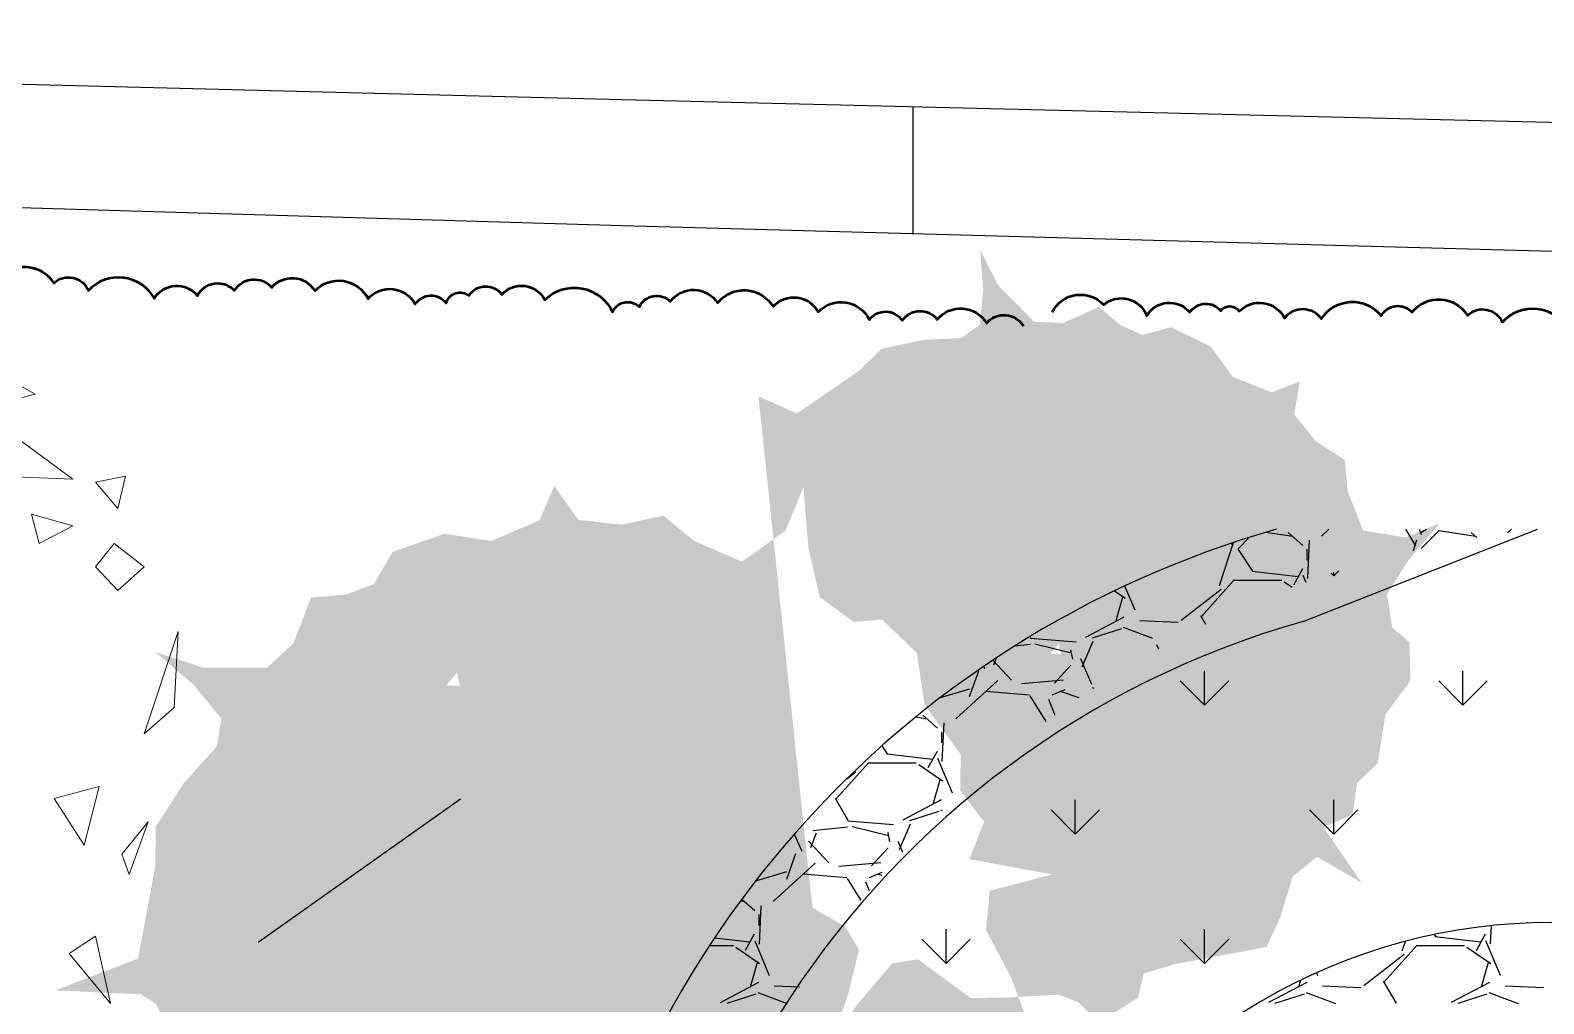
# Model space of a CAD drawing. Header units: millimetres. Extents: x 1933 to 24107, y 1228 to 18074.
# Drawn here: x 10724 to 12302, y 16986 to 18001 of the extents above; entities that cross this region are included whole.
import ezdxf

# ---------------------------------------------------------------- set-up
doc = ezdxf.new("R2010")
doc.units = ezdxf.units.MM
doc.layers.add('marc det', color=74, linetype='Continuous', lineweight=18)

# ---------------------------------------------------------------- blocks, each defined once
blk = doc.blocks.new('tree lis')
at = {"color": 96}
for points in [[(73119.79807664298, 25761.15229800929), (73080.64053438311, 25720.95055462253), (73092.35879147422, 25645.71006230988), (73194.16840134983, 25705.92566062948)], [(72931.84187379568, 25741.02242072906), (72955.3363991516, 25680.80682240945), (73017.98846676736, 25650.69902324965), (73037.53823231044, 25680.80682240945), (73002.32544986342, 25700.87868851598)], [(72790.93273283393, 25705.92566062948), (72747.83043076123, 25665.78192841641), (72818.31400682896, 25615.54425197636), (72927.95512515654, 25665.78192841641)], [(73288.14650277348, 25710.91462156925), (73256.82046896561, 25645.71006230988), (73280.31499432151, 25600.51935798332), (73350.74055921553, 25570.41155882354), (73413.39262683128, 25610.55529103659), (73342.90905076356, 25655.74599536316), (73315.5277767685, 25645.71006230988)], [(73198.05514998896, 25640.6630901964), (73155.01085908999, 25630.62715714312), (73143.29260199888, 25600.51935798332), (73182.39213308501, 25610.55529103659)], [(72712.61764831423, 25630.62715714312), (72610.80803843861, 25600.51935798332), (72583.42676444357, 25500.16002745067), (72685.17836314547, 25555.32865365678)], [(72935.78663360851, 25615.54425197636), (72904.46059980064, 25585.43645281656), (72916.17885689175, 25560.37562577026), (72943.61814206048, 25590.48342493007)], [(73479.98945425989, 25605.50831892311), (73460.3816775431, 25525.22085449698), (73542.58351070192, 25525.22085449698)], [(72767.43820747803, 25565.36458671003), (72826.14551528094, 25520.23189355721), (72814.42725818984, 25585.43645281656)], [(73049.31450057523, 25590.48342493007), (72970.99941605554, 25560.37562577026), (72947.50489069962, 25480.03015017042), (73064.97751747917, 25515.1849214437)], [(73127.62958509495, 25560.37562577026), (73229.38118379684, 25575.40051976331), (73268.5387260567, 25520.23189355721), (73158.95561890282, 25515.1849214437)], [(73315.5277767685, 25545.2927206035), (73311.6410281294, 25515.1849214437), (73335.1355534853, 25505.14898839045), (73335.1355534853, 25545.2927206035)], [(73421.22413528325, 25525.22085449698), (73366.40357611947, 25510.13794933023), (73370.3483359323, 25424.86152396432), (73425.1688950961, 25449.92235101062)], [(72880.96607444473, 25500.16002745067), (72865.30305754079, 25449.92235101062), (72916.17885689175, 25454.96932312412)], [(73147.17935063802, 25429.85048490408), (73147.17935063802, 25475.04118923065), (73201.9999098018, 25500.16002745067), (73170.67387599392, 25465.00525617737)], [(73092.35879147422, 25480.03015017042), (73053.20124921437, 25439.88641795736), (73111.96656819101, 25409.77861879757)], [(72712.61764831423, 25459.9582840639), (72661.74184896328, 25424.86152396432), (72669.57335741524, 25394.75372480451)], [(73194.16840134983, 25459.9582840639), (73194.16840134983, 25404.78965785779), (73303.80951967742, 25364.587914471), (73315.5277767685, 25454.96932312412)], [(73503.48397961579, 25459.9582840639), (73464.32643735595, 25424.86152396432), (73570.0227958707, 25384.71779175126), (73589.57256141375, 25434.89745701759)], [(72783.10122438197, 25434.89745701759), (72732.16741385729, 25324.44418225795), (72822.25876664181, 25344.51604836448)], [(72575.5952559916, 25414.82559091104), (72505.11167992387, 25409.77861879757), (72524.66144546695, 25339.52708742471)], [(73366.40357611947, 25384.71779175126), (73362.51682748033, 25344.51604836448), (73405.56111837932, 25359.59895353124)], [(73519.08898534602, 25354.55198141773), (73460.3816775431, 25334.4801153112), (73425.1688950961, 25304.37231615142), (73476.04469444705, 25244.15671783182), (73519.08898534602, 25269.27555605185), (73491.707711351, 25289.34742215837)], [(73644.39312057754, 25364.587914471), (73581.74105296178, 25299.38335521163), (73570.0227958707, 25198.96601350525), (73656.11137766865, 25093.55971085912), (73730.53971354922, 25088.57074991934), (73648.33788039039, 25209.00194655853), (73589.57256141375, 25204.01298561876), (73644.39312057754, 25229.07381266506)], [(73554.35977896675, 25339.52708742471), (73523.03374515887, 25329.49115437143), (73534.75200224997, 25289.34742215837), (73546.52827051478, 25299.38335521163)], [(73303.80951967742, 25329.49115437143), (73295.97801122545, 25279.3114891051), (73366.40357611947, 25254.19265088509)], [(72391.58381295718, 25168.85821434546), (72477.73040592884, 25198.96601350525), (72489.44866301992, 25264.22858393834), (72442.45961230811, 25269.27555605185)], [(73252.87570915275, 25173.90518645896), (73213.7181668929, 25269.27555605185), (73268.5387260567, 25269.27555605185)], [(72571.65049617876, 25244.15671783182), (72555.98747927483, 25198.96601350525), (72591.25827289555, 25214.04891867201)], [(73295.97801122545, 25224.08485172529), (73354.68531902836, 25219.03787961178), (73303.80951967742, 25138.75041518567)], [(73523.03374515887, 25214.04891867201), (73507.37072825494, 25183.94111951221), (73550.4150191539, 25153.83332035243)], [(73483.87620289903, 25163.86925340568), (73448.66342045201, 25138.75041518567), (73409.50587819215, 25188.930080452)], [(72642.1340722465, 25168.85821434546), (72587.3135130827, 25153.83332035243), (72614.75279825146, 25093.55971085912)], [(73386.01135283626, 25153.83332035243), (73339.02230212442, 25088.57074991934), (73366.40357611947, 25063.45191169932), (73425.1688950961, 25088.57074991934)], [(72571.65049617876, 25088.57074991934), (72501.22493128476, 25083.52377780584), (72477.73040592884, 25113.63157696565)], [(73519.08898534602, 25108.64261602587), (73483.87620289903, 25073.48784475258), (73566.07803605784, 25048.42701770626), (73577.85430432267, 25093.55971085912)], [(73499.53921980297, 25018.26120737275), (73421.22413528325, 24978.1174751597), (73421.22413528325, 25023.30817948626)], [(73632.67486348645, 25028.35515159975), (73613.06708676966, 24988.15340821295), (73656.11137766865, 25013.27224643299)], [(73530.86525361084, 24963.09258116666), (73511.25747689405, 24917.90187684009), (73487.82096271186, 24943.02071506013)], [(73589.57256141375, 24963.09258116666), (73601.34882967858, 24847.65034546725), (73636.56161212557, 24917.90187684009)], [(72465.95413766401, 24907.86594378684), (72430.74135521702, 24872.71117251354), (72442.45961230811, 24807.50661325418), (72473.78564611598, 24862.67523946028)], [(73589.57256141375, 24767.3048698674), (73538.69676206281, 24702.10031060802), (73511.25747689405, 24762.31590892763)], [(72567.76374753963, 24732.20810976783), (72653.91034051131, 24757.26893681412), (72642.1340722465, 24687.01740544126)], [(73401.67436974018, 24546.51434269555), (73405.56111837932, 24646.87367322821), (73448.66342045201, 24676.98147238801), (73468.21318599508, 24636.83774017493)], [(73515.2022367069, 24596.69400796188), (73546.52827051478, 24651.92064534169), (73507.37072825494, 24626.80180712168)], [(73354.68531902836, 24601.68296890166), (73315.5277767685, 24591.64703584839), (73339.02230212442, 24546.51434269555)], [(72912.29210825262, 24531.43143752879), (72974.94417586837, 24571.57516974185), (72990.60719277231, 24511.35957142226)], [(72767.43820747803, 24551.50330363533), (72790.93273283393, 24516.40654353576), (72700.84138004942, 24496.2766662555)], [(73284.20174296063, 24516.40654353576), (73252.87570915275, 24486.24073320224), (73284.20174296063, 24451.14397310267), (73315.5277767685, 24491.28770531573)], [(73397.72960992735, 24516.40654353576), (73362.51682748033, 24486.24073320224), (73405.56111837932, 24476.20480014897)], [(72900.5158399878, 24481.25177226247), (72873.13456599276, 24471.21583920919), (72943.61814206048, 24446.09700098918)], [(73061.03275766634, 24451.14397310267), (73096.30355128706, 24410.94222971589), (73198.05514998896, 24405.9532687761)]]:
    blk.add_lwpolyline(points, close=True, dxfattribs=at)

msp = doc.modelspace()

# ---------------------------------------------------------------- hatches: boundary and pattern name
h = msp.add_hatch(color=3)
h.paths.add_polyline_path([(10836.85422847155, 17033.25267502588), (10750.61267088049, 17000.07431712985), (10839.94972223478, 16995.9093407681), (10855.63177210188, 16985.63889465473), (10873.6945868839, 16946.64744090693), (10873.58398492012, 16903.25315676233), (10897.23428456146, 16841.58411485064), (10929.79629716943, 16806.68334302401), (10941.20846947537, 16758.46660851563), (10976.25494276308, 16738.23095856556), (11020.33282344188, 16698.4995817416), (11050.02963867479, 16698.07243135839), (11058.58539245668, 16684.31488167831), (11051.82414801681, 16631.69531677318), (11099.813136593, 16679.0583747325), (11110.74965528984, 16636.57981741804), (11130.35190551498, 16623.74552498442), (11164.92210097629, 16609.25558264449), (11173.23940373632, 16598.37465197766), (11190.46026482925, 16614.26889759474), (11217.86417865786, 16613.13180369876), (11229.1371069832, 16617.46734740996), (11231.25055976003, 16628.92479061543), (11549.24847019736, 16828.21083896362), (11566.59458721877, 16840.67316703242), (11575.85644630188, 16863.12588438018), (11578.47566223869, 16831.52825773255), (11584.30097390265, 16805.98158097187), (11602.05827214291, 16792.99435529121), (11616.78776635709, 16794.21532439806), (11634.91027154651, 16776.9137944149), (11639.00923251911, 16749.78340531685), (11676.07079485917, 16749.96673948704), (11689.72803899598, 16808.94312077309), (11672.61024945057, 16836.44253508333), (11691.85435422946, 16872.74885862176), (11761.32655104344, 16973.95182637567), (11754.25160635563, 16993.28516576153), (11739.79210851085, 16992.48020877036), (11704.59001516018, 16992.08206474542), (11649.72200742703, 17032.49993257291), (11622.77887215065, 17028.12734335408), (11585.5232602405, 16984.13702860431), (11560.95321657091, 16950.55389278337), (11577.22346572149, 16997.20637830856), (11588.25447950083, 17042.2557845142), (11573.91435679909, 17066.49083286198), (11540.11426749148, 17086.04607127651), (11537.5528485274, 17105.69236004663), (11499.11438271725, 17470.56516641911), (11466.27281567986, 17446.95947198912), (11416.25902137337, 17468.84324142925), (11384.41111339647, 17495.12921704887), (11340.69890858035, 17485.7206021181), (11295.79632130672, 17490.67249100459), (11270.60658622219, 17526.18437160201), (11255.04423077955, 17490.19082075652), (11204.91983450926, 17468.68030605206), (11156.09642266025, 17476.20357167503), (11102.04429561553, 17457.25627907346), (11082.56927023113, 17423.82719876552), (11053.82438643374, 17412.77046434466), (11017.00065089828, 17409.71804157754), (10998.70847755499, 17361.92783323506), (10971.15460043242, 17336.50306458081), (10904.39559864215, 17336.75441120996), (10854.85055174586, 17352.89184882269), (10894.77731146086, 17318.60156154945), (10923.64942009896, 17283.39492322871), (10918.66543790682, 17254.06343104083), (10884.69183891377, 17216.53613839555), (10855.12162430425, 17170.70744645339), (10854.77319553587, 17130.18225090575)])
h.paths.add_polyline_path([(11158.15425749257, 17318.15431048913), (11169.33240609165, 17331.3531347731), (11172.20566686181, 17317.58197883224)], flags=16)
h.paths.add_polyline_path([(11059.21540414145, 16792.89456864983), (11060.6544762366, 16786.01187377773), (11053.62877155198, 16786.29803960617)], flags=16)
h.paths.add_polyline_path([(11617.67958867697, 16470.35665437475), (11630.21460900705, 16475.73271255544), (11648.74570228573, 16475.82061443241), (11655.56648182916, 16505.31194606625), (11647.01135226466, 16519.06196533002), (11656.62963944588, 16537.21481499056), (11691.36950306107, 16587.8166109762), (11684.18304765497, 16607.46527109715), (11670.99298888394, 16632.4014633045), (11673.00807793623, 16652.82044742476), (11705.67378630902, 16661.30580510913), (11662.37016958221, 16669.28662203847), (11670.03180968388, 16688.72547217594), (11657.55647976124, 16705.03933775995), (11657.84584233954, 16723.86707912661), (11639.00923251911, 16749.78340531685), (11613.94672227532, 16739.03191317273), (11566.43401152558, 16685.92314760332), (11535.67403867588, 16654.44742906217), (11451.44819435447, 16641.68052487017), (11431.49689114362, 16613.99715217241), (11437.44942764826, 16542.18710267007), (11445.41767742258, 16490.78850687185), (11418.56128205409, 16546.40659889666), (11388.49879095851, 16595.97374103461), (11354.40487332368, 16604.71797576443), (11307.24059134227, 16592.13440574263), (11283.47968973705, 16610.40916350968), (11217.86417865786, 16613.13180369876), (11186.01225087092, 16600.8816215614), (11230.68454175618, 16598.79944548922), (11238.52556668973, 16593.66422243253), (11247.55697408078, 16574.16849555862), (11247.4979078907, 16552.47104137763), (11259.32682291952, 16521.63683253053), (11275.60437612407, 16504.18236930038), (11281.310462277, 16480.07400204617), (11298.83746412901, 16469.95648917979), (11320.87263926023, 16450.09048865915), (11335.72888940164, 16449.87377247676), (11340.00614207524, 16443.00252805298), (11336.62175464719, 16416.69243349175), (11360.61248372715, 16440.3736503628), (11366.08074307558, 16419.13437170548), (11375.88594550491, 16412.71377238923), (11393.16696591877, 16405.4722543187), (11397.32561729879, 16400.03178898534), (11405.94043727077, 16407.97169348627), (11452.44952550735, 16406.04935686002), (11464.32997630995, 16396.91197797649), (11487.91211730064, 16403.20376298737), (11504.9553109099, 16398.83133351382), (11519.99032166587, 16374.04807455346), (11533.41883145873, 16346.23526333294), (11529.43094136343, 16371.93424912344), (11526.45467311111, 16407.83927387452), (11536.43001260791, 16421.68472543164), (11578.55077729355, 16428.06503653679), (11593.92668640163, 16443.80634890682)])
h.paths.add_polyline_path([(11883.50545681066, 17683.62295007293), (11860.98404828043, 17693.62621878023), (11838.42668672569, 17712.73015819466), (11801.0476827048, 17696.0352065928), (11771.07905852863, 17697.24502530758), (11733.4523875097, 17735.15144961862), (11714.56137975438, 17772.31088660843), (11717.74621378949, 17730.33244481981), (11714.16241565605, 17694.07648860681), (11694.74816891505, 17680.30754035977), (11654.30772296981, 17678.29566739861), (11611.64864713292, 17669.09254098766), (11588.53209356794, 17646.36876587239), (11523.56244039775, 17601.6788525798), (11483.42308732043, 17619.5130202525), (11499.1143827172, 17470.56516641911), (11511.76228274368, 17479.65615963714), (11530.29290710883, 17524.56974896642), (11535.53133898248, 17461.37449567109), (11547.18196231032, 17410.28114214962), (11582.7040892072, 17384.30731500568), (11612.1630776356, 17386.7492532194), (11648.40746379705, 17352.15372366943), (11656.61416459323, 17297.87850885801), (11694.27922960045, 17246.05276267653), (11693.69234981019, 17208.40418614208), (11718.64425809017, 17175.76139414155), (11703.32788408574, 17136.8918485002), (11789.92758712315, 17120.92959042422), (11724.59679459482, 17103.9513446393), (11720.56599227288, 17063.12090681487), (11746.94610981496, 17013.24852240019), (11754.25160635563, 16993.28516576153), (11796.70875138343, 16995.6487454711), (11816.97557699749, 16987.55489402121), (11838.0434954231, 16966.69226460822), (11879.12568904458, 16992.33139346157), (11885.00578931546, 17017.57237829002), (11916.42302017606, 17027.2161540842), (12012.97324998568, 17045.17022512933), (12027.07147188618, 17075.53166927433), (12040.35706858165, 17118.67165822256), (12065.73397125953, 17139.48113266034), (12112.3021844737, 17112.13261453709), (12072.33837487269, 17170.1489147432), (12102.98958316975, 17183.47144741016), (12107.33852109012, 17216.05929636728), (12128.97139772264, 17237.01949806393), (12136.98268879896, 17287.64642878297), (12163.03640940105, 17322.99313802252), (12162.10615828206, 17363.06216255367), (12144.06372875628, 17378.34238403317), (12138.66514824973, 17413.13533856884), (12160.97484280652, 17448.63277506725), (12193.75724190904, 17487.34125362481), (12157.87256443746, 17472.41075821823), (12113.64148980543, 17479.64940044641), (12097.72936830847, 17520.3262174333), (12094.58048729799, 17553.20398851483), (12064.53507365255, 17572.60938244704), (12041.93110945635, 17600.813109792), (12047.77525670259, 17635.1547653275), (12018.60860811461, 17623.58515646234), (11978.09048992344, 17639.77950833543), (11954.72138594027, 17671.65134293633), (11913.42747834539, 17691.5129192887)])
h.paths.add_polyline_path([(11796.56437978267, 17361.40195796175), (11798.85979914349, 17350.39763619393), (11787.62283758743, 17350.84405177391)], flags=16)
at = {"lineweight": -2}
h = msp.add_hatch(dxfattribs=at)
h.set_pattern_fill('GRASS', color=74, scale=7.500000000000001, style=0)
h.set_pattern_definition([(90, (-36140.9638229531, 23628.5703617708), (-134.70375, 134.70375), [35.71875000000001, -233.68875]), (45, (-36140.9638229531, 23628.5703617708), (-134.7038418160373, 134.7038418160373), [35.71875000000001, -154.78125]), (135, (-36140.9638229531, 23628.5703617708), (-134.7038418160373, -134.7038418160373), [35.71875000000001, -154.78125])])
edge = h.paths.add_edge_path()
edge.add_line((12295.64426157542, 17480.9379405057), (14054.51070465811, 17480.9379405057))
edge.add_line((14054.51070465812, 17480.9379405057), (14054.51070465812, 15209.05689438027))
edge.add_line((14054.51070465812, 15209.05689438028), (13018.10747723583, 15213.36600828762))
edge.add_arc((12879.55694768169, 15797.15000152524), 600.0000000001427, 283.3510977155696, 382.0721800860666)
edge.add_arc((13209.24910106662, 16649.48902476292), 666.4824603571083, 289.852242676702, 510.3914327703798)
edge.add_arc((12310.36135533474, 16470.87965534662), 600.0000000000911, 57.83293596050346, 179.151478523445)
edge.add_arc((11122.72086864821, 17480.88579783027), 1160.879611385383, 282.2261093036765, 300.41499367288554, ccw=False)
edge.add_arc((12405.07162272705, 16445.46354500868), 1041.24040024221, 96.03254041385202, 185.4629380973313, ccw=False)
edge = h.paths.add_edge_path(flags=17)
edge.add_arc((11104.46066421133, 17499.13398233963), 2110.879611382746, 293.3074539914809, 303.8955574355699)
edge.add_arc((12879.55694768172, 15797.1500015252), 600.0000000001127, 184.7958415128228, 256.6489022844319)
edge.add_arc((13434.15875857391, 17911.89512663565), 2786.129855128481, 237.56068262604322, 255.5942669236918, ccw=False)

# ---------------------------------------------------------------- linework, layer by layer
for p, q in [((8512.059387084812, 18001.3014233779), (11341.55443576036, 17929.16741754703)), ((11341.55443576036, 17929.16741754703), (17029.59429314966, 17788.93943833123)), ((11644.88569508358, 17789.41682476417), (11644.88569508358, 17921.68935294227)), ((8484.754701212061, 17882.89892508406), (11341.55443576036, 17797.75998362571)), ((11341.55443576036, 17797.75998362571), (17029.59429314966, 17641.30983652654))]:
    msp.add_line(p, q)
at = {"color": 0, "lineweight": -2}
msp.add_line((12051.08068214502, 17384.81265754677), (12295.64426157542, 17480.9379405057), dxfattribs=at)
at = {"color": 252, "lineweight": -2}
for p, q in [((12077.98435058014, 17480.92826436646), (12070.26710474382, 17473.8820927206)), ((12168.75806918925, 17463.54783440807), (12158.13450354635, 17480.93182746736)), ((12172.08685819047, 17480.93244772277), (12174.32976211136, 17475.32518522826)), ((12174.02649382017, 17477.53927118589), (12179.68234108827, 17480.93278538232)), ((12268.4933318611, 17480.93673350264), (12264.32829967722, 17477.13388306861)), ((11964.09517389855, 17422.12903536634), (11978.46160145147, 17467.02404487456)), ((11978.25451988647, 17463.54976795697), (11976.52659289968, 17466.37728103074)), ((11995.45397830671, 17472.52516956383), (11983.10015718025, 17460.17134843738)), ((12040.41654166218, 17473.46853250406), (12012.34447873432, 17477.67935917174)), ((12051.00744774478, 17464.15146408122), (12035.76748160365, 17477.48642263597)), ((12057.59974902865, 17469.44138909104), (12055.69475463379, 17429.43634523413)), ((12166.36738514726, 17458.91638232948), (12169.84247150615, 17469.77600867351)), ((12192.64990828195, 17479.22122938658), (12174.14983986242, 17460.72116096708)), ((12230.92141473078, 17473.46770612517), (12192.82150789, 17479.18271553413)), ((12232.26772841014, 17472.23622484822), (12226.24629163942, 17477.50497735292)), ((11983.32733309262, 17459.91793205254), (11998.56734565032, 17437.05794128856)), ((12055.53617704691, 17448.75036177078), (12055.53617704691, 17460.1803617708)), ((11998.24119437237, 17437.3166279193), (12045.86629163479, 17431.60159382971)), ((12041.41716865428, 17422.81613169367), (12050.94213080116, 17439.96106644741)), ((12050.93967303377, 17432.96189606482), (12054.0231617461, 17425.63862674893)), ((11854.54852620134, 17416.76602179473), (11865.75425878271, 17409.00819348668)), ((11865.14064332942, 17421.79732232813), (11875.69893313905, 17396.72144010312)), ((11923.99528939983, 17386.22637989179), (11965.90536629308, 17418.61139203476)), ((11945.16363540783, 17390.06004631567), (11979.45357182907, 17428.15999238357)), ((11979.33617704694, 17427.79536177078), (12028.86617704695, 17427.79536177078)), ((12031.50217066064, 17426.14519274117), (12039.77962022355, 17420.41464080523)), ((11863.4099558161, 17411.04315663329), (11855.78996590737, 17384.37319917599)), ((11864.46970671134, 17389.11122834063), (11824.46478848584, 17368.15624925371)), ((11880.84985844089, 17385.88319048272), (11920.85490229782, 17383.97819608786)), ((11949.84026344133, 17381.77112021336), (11944.62485994118, 17390.71182525223)), ((11831.7168660049, 17367.79084396963), (11862.19697123708, 17377.31586246879)), ((11863.78575509758, 17378.75376570451), (11894.26573671242, 17367.32380003746)), ((11766.973942403, 17360.67649361914), (11750.10256718366, 17358.90056115924)), ((11767.46157910355, 17367.84753990161), (11766.698220409, 17369.15615675676)), ((11814.72277906045, 17363.09216563306), (11767.09775964144, 17366.90214940195)), ((11814.72277906045, 17363.09216563306), (11767.09775964144, 17366.90214940195)), ((11809.71791855489, 17351.6558582741), (11771.61794148464, 17361.18082183025)), ((11810.99372137322, 17345.54556159348), (11809.0887281786, 17355.07055563908)), ((11820.95383343413, 17337.46940285202), (11832.38380021741, 17364.13931315057)), ((11898.30962523034, 17360.57666555658), (11900.39567668515, 17356.05687899356)), ((11718.23903626755, 17337.98038779674), (11719.22777230984, 17335.83812238514)), ((11747.10752099354, 17323.4284118818), (11727.83346871233, 17344.45468541804)), ((11728.70926442043, 17339.46770217441), (11731.48942220967, 17346.88147407644)), ((11809.01974687264, 17339.33055669619), (11791.8748037482, 17320.28061153575)), ((11819.29045952789, 17346.16371785638), (11830.72042631118, 17319.49380755779)), ((11733.04175051144, 17323.35020374053), (11689.22675205311, 17283.34525814858)), ((11703.48430833707, 17306.52044698496), (11713.00931867625, 17333.19051129016)), ((11801.51457672853, 17323.55485132917), (11757.69953936115, 17319.74487946086)), ((11673.36024969789, 17305.56776919108), (11703.62977680889, 17314.47054813063)), ((11766.04296377136, 17307.82792768689), (11720.32296134306, 17311.63789439057)), ((11783.24622885382, 17280.42097638005), (11766.79381897826, 17307.34306531887)), ((11802.65883608734, 17313.54798693115), (11789.32381200217, 17307.8329739955)), ((11817.87348722126, 17305.13442671978), (11798.38769753426, 17311.62967149954)), ((11831.42393302858, 17315.7702457806), (11833.03036815696, 17315.29776608924)), ((11785.70324318353, 17303.89428449272), (11792.39670858913, 17287.16061294414)), ((11659.37323041413, 17282.97507672334), (11647.05682004829, 17284.8225458371)), ((11670.0744077271, 17273.59300051232), (11654.83444158597, 17286.92795906714)), ((11676.59858656371, 17278.88513659414), (11674.69359216884, 17238.88009273716)), ((11674.53617704687, 17258.25036177071), (11674.53617704687, 17269.68036177073)), ((11611.98217518801, 17254.93590226557), (11617.56546667044, 17246.56097532648)), ((11617.18030810715, 17246.82477206112), (11664.80540536957, 17241.10973797156)), ((11660.44169595316, 17232.36302161036), (11669.96665810004, 17249.50795636419)), ((11564.16300887735, 17199.55834142616), (11598.4529452986, 17237.65828749407)), ((11575.46882073466, 17220.82132117881), (11584.89638144083, 17228.10624381751)), ((11598.33617704697, 17237.29536177075), (11647.86617704698, 17237.29536177075)), ((11650.45732166253, 17235.67278251741), (11675.22235321381, 17218.52773096231)), ((11669.98640282946, 17242.35183716069), (11685.22641971389, 17206.15687799692)), ((11672.90901622691, 17220.54152315883), (11665.28902631817, 17193.87156570152)), ((11576.96413720894, 17177.34080577744), (11563.62919274925, 17200.2007446336)), ((11673.9955236785, 17198.62584024342), (11633.99060545298, 17177.67086115651)), ((11641.19900713984, 17177.2851082747), (11671.67911237202, 17186.8101267739)), ((11673.31256900501, 17188.24406932359), (11675.00032804792, 17187.61116120182)), ((11576.40224307767, 17170.16983531717), (11540.20719185979, 17166.35983373104)), ((11624.16025348232, 17172.595949358), (11576.53523406332, 17176.40593312692)), ((11624.16025348232, 17172.595949358), (11576.53523406332, 17176.40593312692)), ((11619.22059677214, 17161.15488226192), (11581.12061970187, 17170.67984581805)), ((11620.49706353375, 17155.02838042326), (11618.59207033917, 17164.55337446892)), ((11630.45840768709, 17146.97916113502), (11641.88837447038, 17173.64907143361)), ((11520.64385388501, 17162.85415777079), (11528.71038535403, 17145.37664039691)), ((11556.63883314945, 17132.89158312238), (11535.68385411909, 17155.75159795531)), ((11538.2117981298, 17148.97335864694), (11543.9267941304, 17164.21338456677)), ((11618.52065851723, 17148.83140197185), (11601.37571539279, 17129.78145681147)), ((11628.80224649995, 17155.63880725036), (11633.59196778396, 17144.46279603173)), ((11542.54577890008, 17132.85415981696), (11498.73078044173, 17092.84921422492)), ((11512.99282170769, 17116.04219498582), (11522.51783204689, 17142.71225929102)), ((11611.12921022907, 17133.0643544001), (11567.3141728617, 17129.25438253174)), ((11480.72349962126, 17114.43995057394), (11513.10842381678, 17123.96490350868)), ((11575.55329350025, 17117.32842581016), (11529.83329107194, 17121.13839251375)), ((11612.17665986702, 17123.05601782711), (11598.84163578187, 17117.34100489153)), ((11611.92986574706, 17119.78202771084), (11607.8875339154, 17121.12946782746)), ((11481.93005008907, 17116.00457583283), (11482.85721361304, 17115.73188138787)), ((11590.45108254177, 17093.67068014509), (11576.28811569435, 17116.84641281814)), ((11595.19952944691, 17113.40515985441), (11598.90138110079, 17104.1505262761)), ((11468.83479223465, 17092.48079456361), (11464.60254312426, 17093.11563452762)), ((11479.62017774449, 17083.05309166113), (11465.98211868757, 17094.9863827596)), ((11486.09804144433, 17088.35776296297), (11484.19304704947, 17048.35271910602)), ((11484.03617704689, 17067.75036177074), (11484.03617704689, 17079.18036177072)), ((11437.83305927462, 17054.98712104274), (11474.25038157017, 17050.61702522494)), ((11469.94923139946, 17041.87740650465), (11479.47419354636, 17059.02234125839)), ((12187.64251081842, 17058.19565649146), (12189.06741099845, 17056.05830884611)), ((12188.64873417031, 17056.32863176066), (12236.27383143274, 17050.61359767107)), ((12231.88126398764, 17041.74738641291), (12241.40622613452, 17058.89232116662)), ((12247.10348757053, 17067.53570548441), (12246.19551643315, 17048.46823459244)), ((11432.40430333308, 17046.79536177075), (11457.36617704694, 17046.79536177075)), ((11459.9254160949, 17045.19231999225), (11484.69044764619, 17028.04726843711)), ((11479.51388940565, 17051.78727505132), (11494.7539062901, 17015.59231588759)), ((12135.66455426359, 17009.06325518341), (12169.95449068485, 17047.1632012514)), ((12154.60682542043, 17041.16486563127), (12157.80568440163, 17051.1612828927)), ((12169.83617704691, 17046.79536177075), (12219.36617704692, 17046.79536177075)), ((12221.97718981164, 17045.16011078969), (12246.74222136291, 17028.01505923458)), ((12241.43691652453, 17051.96926223767), (12256.67693340898, 17015.77430307399)), ((11482.40807663771, 17030.03988968468), (11474.78808672901, 17003.36993222747)), ((12114.5403796421, 17005.25406945409), (12156.45045653535, 17037.63908159704)), ((12244.4124398098, 17030.04618122719), (12236.79244990108, 17003.37622376988)), ((11483.52134064469, 17008.1404521458), (11443.51642241916, 16987.18547305885)), ((12055.10697342441, 17008.18955785504), (12015.10205519888, 16987.23457876815)), ((12048.37264909071, 17010.65916385056), (12046.29135910806, 17003.37465088425)), ((12065.05388326989, 17018.44174693926), (12066.19617662904, 17015.72880627788)), ((12148.45959650546, 16986.85145762867), (12135.12465204574, 17009.71139648478)), ((12245.6355176847, 17008.20592642496), (12205.6305994592, 16987.25094733805)), ((11450.68114827495, 16986.77937257985), (11481.16125350713, 16996.30439107901)), ((11482.83938291245, 16997.73437294266), (11513.31936452731, 16986.30440727576)), ((11499.91062666877, 17004.88181133765), (11526.29729738463, 17003.62530828284)), ((12022.15738100193, 16986.77134187688), (12052.63748623411, 16996.29636037612)), ((12054.31690627136, 16997.74288225331), (12084.79688788621, 16986.31291658626)), ((12071.40611093843, 17004.88202801776), (12111.41115479533, 17002.9770336229)), ((12212.64945857882, 16986.76866497641), (12243.129563811, 16996.29368347556)), ((12244.80941405771, 16997.74571869017), (12275.28939567257, 16986.31575302317)), ((12261.90460569544, 17004.88210024437), (12301.90964955236, 17002.97710584951))]:
    msp.add_line(p, q, dxfattribs=at)
at = {"color": 88, "true_color": 0x14250e}
msp.add_line((10961.96422654537, 17050.34717539977), (11172.7946556134, 17199.93934234449), dxfattribs=at)
at = {"color": 92, "lineweight": 50}
for points in [[(10691.10354899787, 17741.3518878138, -0.52056705), (10748.88575333635, 17737.49929807069, -0.52056705), (10785.1169730885, 17729.99885864412, -0.52056705), (10853.48475199651, 17721.54743614843, -0.52056705), (10898.60237990875, 17724.49804115509, -0.52056705), (10937.35617379656, 17729.77979403427, -0.52056705), (10976.04661750751, 17732.92057595828, -0.52056705), (11020.97432534282, 17729.44834384003, -0.52056705), (11076.48735389994, 17721.37736608079, -0.52056705), (11125.63654607935, 17715.63745666322, -0.52056705), (11157.8363273116, 17716.82744833975, -0.52056705), (11181.65649238583, 17724.69384510082, -0.52056705), (11215.99875610535, 17725.82052147541, -0.52056705), (11260.86298801656, 17720.20740172325, -0.52056705), (11331.24642095763, 17707.41072580578, -0.52056705), (11359.28807037588, 17713.00944526753, -0.52056705), (11391.61454960866, 17718.48129932347, -0.52056705), (11440.89043978862, 17717.0232522854, -0.52056705), (11498.67264648043, 17713.17074207314, -0.52056705), (11545.67948662616, 17707.49422369777, -0.52056705), (11599.05016079647, 17699.48655745012, -0.52056705), (11633.32907433913, 17698.47226286958, -0.52056705), (11669.81369009225, 17699.53554820191, -0.52056705), (11721.168582129, 17695.87313916641, -0.52056705), (11759.66897766244, 17692.5910877557)], [(11789.59175753602, 17707.428690994, -0.5205670499998556), (11843.32065685254, 17715.03590094767, -0.52056705), (11888.13255524983, 17703.52284515671, -0.52056705), (11933.21262658929, 17707.00042856666, -0.52056705), (11965.3964332453, 17708.56657713226, -0.52056705), (11984.6835922338, 17708.22137728651, -0.52056705), (12031.71509476413, 17700.95301771236, -0.52056705), (12070.28954087711, 17700.26261572753, -0.52056705), (12132.51395286225, 17703.43335126268, -0.52056705), (12164.73596092134, 17707.14106713869, -0.52056705), (12222.55923648367, 17703.96390029106, -0.52056705), (12258.87562221247, 17696.88731891861, -0.52056705), (12327.33748505823, 17689.23532109471, -0.52056705)]]:
    msp.add_lwpolyline(points, format="xyb", dxfattribs=at)
at = {"lineweight": -2}
for centre, radius, start, end in [((12310.34339391561, 16470.87158982636), 1049.983446471158, 105.8517661652886, 236.964167447722), ((12310.36135533474, 16470.8796553467), 950.0000000000624, 105.8385163662196, 187.5331088759315), ((12310.36135533474, 16470.87965534676), 600.0000000000134, 57.83293596137018, 179.1514785232563)]:
    msp.add_arc(centre, radius, start, end, dxfattribs=at)

# ---------------------------------------------------------------- block references
at = {"layer": 'marc det', "color": 253, "lineweight": 60, "xscale": 0.7802873384207487, "yscale": 0.7802873382843245, "zscale": 0.7802873385553909, "rotation": 90}
msp.add_blockref('tree lis', (29922.11704605721, -39741.12763434349), dxfattribs=at)

doc.saveas('drawing.dxf')
